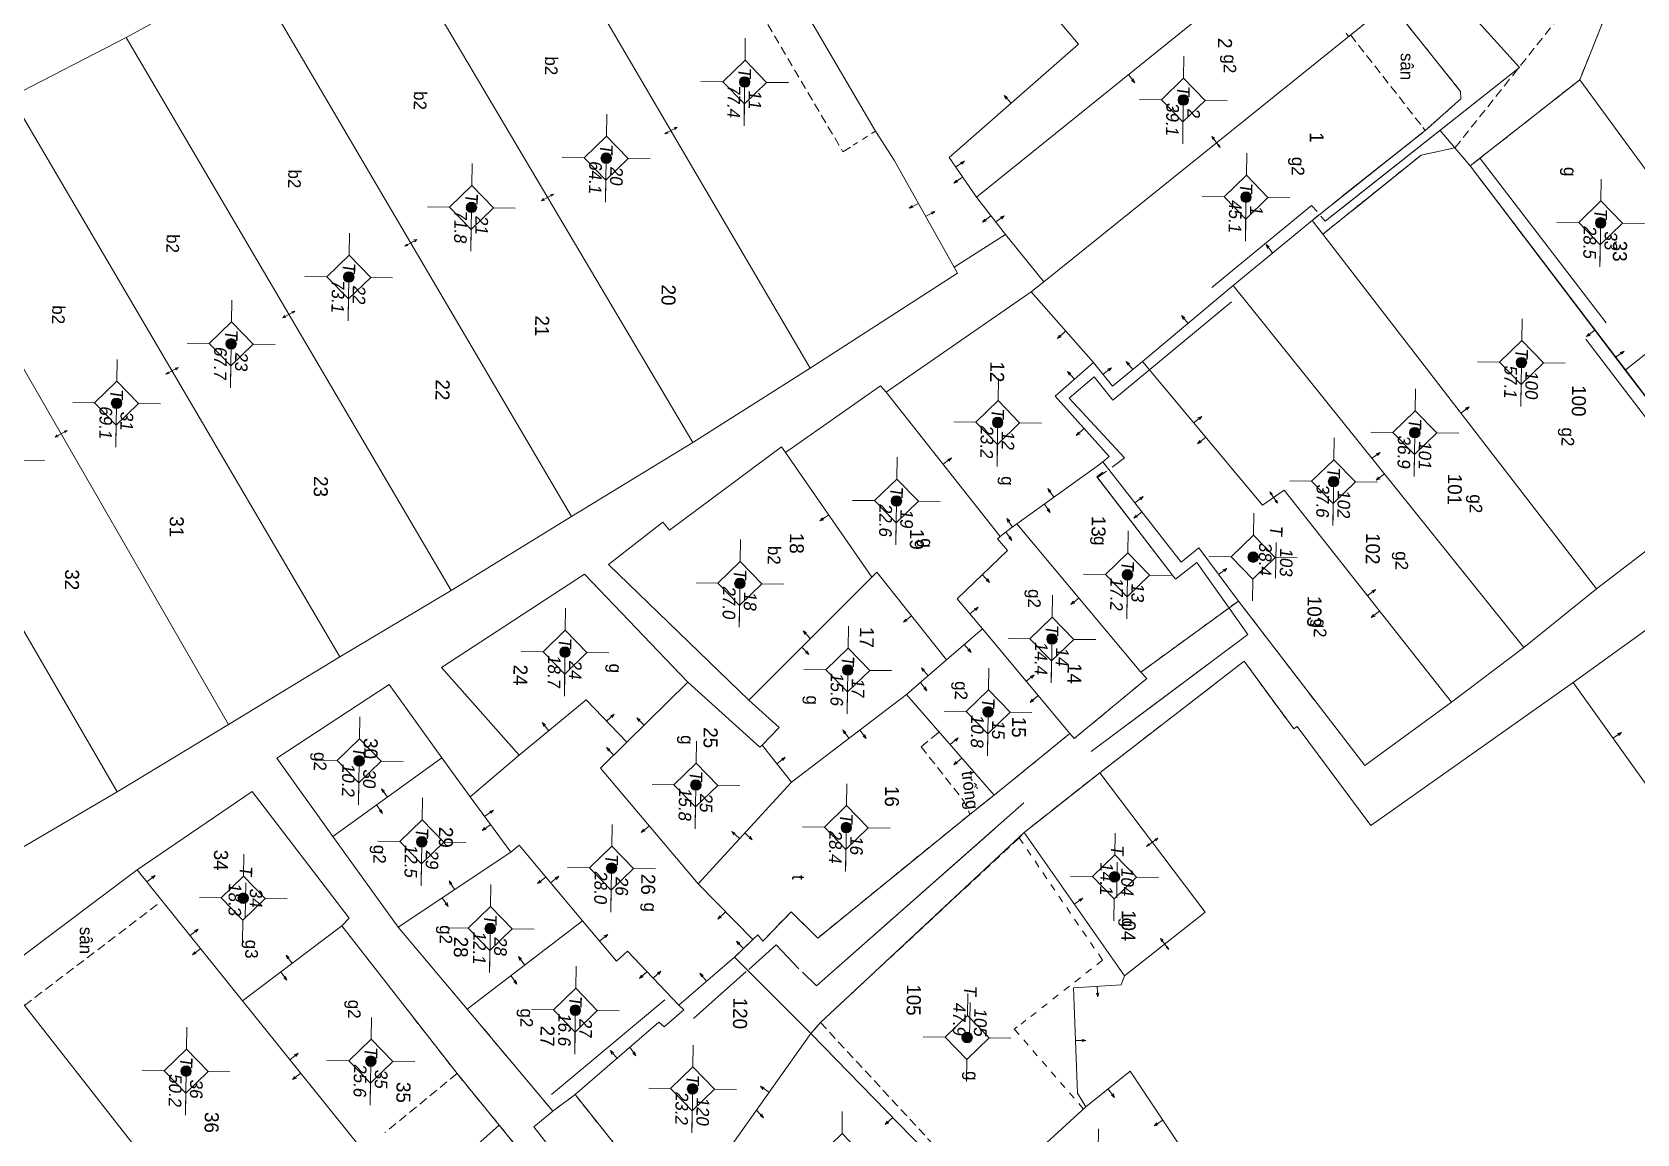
# Model space of a CAD drawing. Extents: x 601689 to 602595, y 1189742 to 1190763.
# Drawn here: x 602281.96 to 602327.67, y 1190223.55 to 1190254.92 of the extents above; entities that cross this region are included whole.
import ezdxf
from ezdxf.enums import TextEntityAlignment as Align

# ---------------------------------------------------------------- set-up
doc = ezdxf.new("R2010")
doc.units = 0
doc.header["$MEASUREMENT"] = 0
doc.linetypes.add('HIDDEN', pattern=[0.375, 0.25, -0.125])
for name, color, linetype in [('10', 250, 'Continuous'), ('11', 7, 'Continuous'), ('13', 7, 'Continuous'), ('14', 7, 'Continuous'), ('15', 7, 'Continuous'), ('16', 7, 'Continuous'), ('22', 7, 'Continuous'), ('25', 7, 'Continuous'), ('53', 7, 'Continuous'), ('57', 7, 'Continuous')]:
    doc.layers.add(name, color=color, linetype=linetype)
doc.styles.add('TXT', font='vnshx.shx')

# ---------------------------------------------------------------- blocks, each defined once
blk = doc.blocks.new('NH3R')
at = {"layer": '16', "color": 7, "linetype": 'Continuous', "lineweight": 0}
for p, q in [((0, 0), (0.297, -0.005)), ((0.297, -0.005), (0.186, 0.031)), ((0.297, -0.005), (0.189, -0.033))]:
    blk.add_line(p, q, dxfattribs=at)
blk = doc.blocks.new('*M263263263263')
at = {"layer": '13', "color": 3, "linetype": 'Continuous', "lineweight": 0}
blk.add_line((602587.913, 1189991.871), (602588.933, 1189991.871), dxfattribs=at)
at = {"layer": '13', "color": 3, "linetype": 'Continuous', "lineweight": 0, "style": 'TXT', "oblique": 7.6055}
for s, p in [('33', (602588.063, 1189992.171)), ('28.5', (602587.913, 1189991.571))]:
    blk.add_text(s, height=0.36, dxfattribs=at).set_placement(p, align=Align.MIDDLE_LEFT)
blk.add_text('T', height=0.36, dxfattribs=at).set_placement((602587.716, 1189991.871), align=Align.MIDDLE_RIGHT)
blk = doc.blocks.new('CENTRD')
at = {"layer": '11', "linetype": 'Continuous', "lineweight": 0}
h = blk.add_hatch(color=2, dxfattribs=at)
edge = h.paths.add_edge_path()
edge.add_arc((0, 0), 0.15, 0, 360)
at = {"layer": '11', "color": 2, "linetype": 'Continuous', "lineweight": 0}
for p, q in [((0, 1.25), (0, 0.625)), ((0, 0.625), (-0.625, 0)), ((0.625, 0), (0, 0.625)), ((-0.625, 0), (-1.25, 0)), ((-0.625, 0), (0, -0.625)), ((0, -0.625), (0.625, 0)), ((1.25, 0), (0.625, 0)), ((0, -0.625), (0, -1.25))]:
    blk.add_line(p, q, dxfattribs=at)
blk.add_circle((0, 0), 0.15, dxfattribs=at)
blk = doc.blocks.new('NH3')
at = {"layer": '16', "color": 7, "linetype": 'Continuous', "lineweight": 0}
for p, q in [((-0.199, -0.002), (-0.113, 0.021)), ((0.197, -0.012), (0.107, 0.015)), ((-0.199, -0.002), (0.197, -0.012)), ((-0.199, -0.002), (-0.116, -0.035)), ((0.197, -0.012), (0.104, -0.027))]:
    blk.add_line(p, q, dxfattribs=at)
blk = doc.blocks.new('*M342342342342')
at = {"layer": '13', "color": 3, "linetype": 'Continuous', "lineweight": 0}
blk.add_line((602587.326, 1189981.761), (602588.346, 1189981.761), dxfattribs=at)
at = {"layer": '13', "color": 3, "linetype": 'Continuous', "lineweight": 0, "style": 'TXT', "oblique": 7.6055}
blk.add_text('T', height=0.36, dxfattribs=at).set_placement((602587.129, 1189981.761), align=Align.MIDDLE_RIGHT)
for s, p in [('1', (602587.476, 1189982.061)), ('45.1', (602587.326, 1189981.461))]:
    blk.add_text(s, height=0.36, dxfattribs=at).set_placement(p, align=Align.MIDDLE_LEFT)
blk = doc.blocks.new('*M343343343343')
at = {"layer": '13', "color": 3, "linetype": 'Continuous', "lineweight": 0}
blk.add_line((602584.587, 1189979.934), (602585.607, 1189979.934), dxfattribs=at)
at = {"layer": '13', "color": 3, "linetype": 'Continuous', "lineweight": 0, "style": 'TXT', "oblique": 7.6055}
blk.add_text('T', height=0.36, dxfattribs=at).set_placement((602584.39, 1189979.934), align=Align.MIDDLE_RIGHT)
for s, p in [('2', (602584.737, 1189980.234)), ('39.1', (602584.587, 1189979.634))]:
    blk.add_text(s, height=0.36, dxfattribs=at).set_placement(p, align=Align.MIDDLE_LEFT)
blk = doc.blocks.new('*M344344344344')
at = {"layer": '13', "color": 3, "linetype": 'Continuous', "lineweight": 0}
blk.add_line((602598.129, 1189978.54), (602599.149, 1189978.54), dxfattribs=at)
at = {"layer": '13', "color": 3, "linetype": 'Continuous', "lineweight": 0, "style": 'TXT', "oblique": 7.6055}
blk.add_text('T', height=0.36, dxfattribs=at).set_placement((602597.932, 1189978.54), align=Align.MIDDLE_RIGHT)
for s, p in [('13', (602598.279, 1189978.84)), ('17.2', (602598.129, 1189978.24))]:
    blk.add_text(s, height=0.36, dxfattribs=at).set_placement(p, align=Align.MIDDLE_LEFT)
blk = doc.blocks.new('*M347347347347')
at = {"layer": '13', "color": 3, "linetype": 'Continuous', "lineweight": 0}
blk.add_line((602599.988, 1189976.416), (602601.008, 1189976.416), dxfattribs=at)
at = {"layer": '13', "color": 3, "linetype": 'Continuous', "lineweight": 0, "style": 'TXT', "oblique": 7.6055}
for s, p in [('14', (602600.138, 1189976.716)), ('14.4', (602599.988, 1189976.116))]:
    blk.add_text(s, height=0.36, dxfattribs=at).set_placement(p, align=Align.MIDDLE_LEFT)
blk.add_text('T', height=0.36, dxfattribs=at).set_placement((602599.791, 1189976.416), align=Align.MIDDLE_RIGHT)
blk = doc.blocks.new('*M348348348348')
at = {"layer": '13', "color": 3, "linetype": 'Continuous', "lineweight": 0}
blk.add_line((602593.846, 1189974.781), (602594.866, 1189974.781), dxfattribs=at)
at = {"layer": '13', "color": 3, "linetype": 'Continuous', "lineweight": 0, "style": 'TXT', "oblique": 7.6055}
blk.add_text('T', height=0.36, dxfattribs=at).set_placement((602593.649, 1189974.781), align=Align.MIDDLE_RIGHT)
for s, p in [('12', (602593.996, 1189975.081)), ('23.2', (602593.846, 1189974.481))]:
    blk.add_text(s, height=0.36, dxfattribs=at).set_placement(p, align=Align.MIDDLE_LEFT)
blk = doc.blocks.new('*M349349349349')
at = {"layer": '13', "color": 3, "linetype": 'Continuous', "lineweight": 0}
blk.add_line((602602.09, 1189974.628), (602603.11, 1189974.628), dxfattribs=at)
at = {"layer": '13', "color": 3, "linetype": 'Continuous', "lineweight": 0, "style": 'TXT', "oblique": 7.6055}
for s, p in [('15', (602602.24, 1189974.928)), ('10.8', (602602.09, 1189974.328))]:
    blk.add_text(s, height=0.36, dxfattribs=at).set_placement(p, align=Align.MIDDLE_LEFT)
blk.add_text('T', height=0.36, dxfattribs=at).set_placement((602601.893, 1189974.628), align=Align.MIDDLE_RIGHT)
blk = doc.blocks.new('*M351351351351')
at = {"layer": '13', "color": 3, "linetype": 'Continuous', "lineweight": 0}
blk.add_line((602596.121, 1189971.929), (602597.141, 1189971.929), dxfattribs=at)
at = {"layer": '13', "color": 3, "linetype": 'Continuous', "lineweight": 0, "style": 'TXT', "oblique": 7.6055}
for s, p in [('19', (602596.271, 1189972.229)), ('22.6', (602596.121, 1189971.629))]:
    blk.add_text(s, height=0.36, dxfattribs=at).set_placement(p, align=Align.MIDDLE_LEFT)
blk.add_text('T', height=0.36, dxfattribs=at).set_placement((602595.924, 1189971.929), align=Align.MIDDLE_RIGHT)
blk = doc.blocks.new('*M352352352352')
at = {"layer": '13', "color": 3, "linetype": 'Continuous', "lineweight": 0}
blk.add_line((602605.442, 1189970.636), (602606.462, 1189970.636), dxfattribs=at)
at = {"layer": '13', "color": 3, "linetype": 'Continuous', "lineweight": 0, "style": 'TXT', "oblique": 7.6055}
for s, p in [('16', (602605.592, 1189970.936)), ('28.4', (602605.442, 1189970.336))]:
    blk.add_text(s, height=0.36, dxfattribs=at).set_placement(p, align=Align.MIDDLE_LEFT)
blk.add_text('T', height=0.36, dxfattribs=at).set_placement((602605.245, 1189970.636), align=Align.MIDDLE_RIGHT)
blk = doc.blocks.new('*M353353353353')
at = {"layer": '13', "color": 3, "linetype": 'Continuous', "lineweight": 0}
blk.add_line((602600.955, 1189970.613), (602601.975, 1189970.613), dxfattribs=at)
at = {"layer": '13', "color": 3, "linetype": 'Continuous', "lineweight": 0, "style": 'TXT', "oblique": 7.6055}
for s, p in [('17', (602601.105, 1189970.913)), ('15.6', (602600.955, 1189970.313))]:
    blk.add_text(s, height=0.36, dxfattribs=at).set_placement(p, align=Align.MIDDLE_LEFT)
blk.add_text('T', height=0.36, dxfattribs=at).set_placement((602600.758, 1189970.613), align=Align.MIDDLE_RIGHT)
blk = doc.blocks.new('*M356356356356')
at = {"layer": '13', "color": 3, "linetype": 'Continuous', "lineweight": 0}
blk.add_line((602598.533, 1189967.506), (602599.553, 1189967.506), dxfattribs=at)
at = {"layer": '13', "color": 3, "linetype": 'Continuous', "lineweight": 0, "style": 'TXT', "oblique": 7.6055}
blk.add_text('T', height=0.36, dxfattribs=at).set_placement((602598.336, 1189967.506), align=Align.MIDDLE_RIGHT)
for s, p in [('18', (602598.683, 1189967.806)), ('27.0', (602598.533, 1189967.206))]:
    blk.add_text(s, height=0.36, dxfattribs=at).set_placement(p, align=Align.MIDDLE_LEFT)
blk = doc.blocks.new('*M357357357357')
at = {"layer": '13', "color": 3, "linetype": 'Continuous', "lineweight": 0}
blk.add_line((602584.255, 1189967.434), (602585.275, 1189967.434), dxfattribs=at)
at = {"layer": '13', "color": 3, "linetype": 'Continuous', "lineweight": 0, "style": 'TXT', "oblique": 7.6055}
for s, p in [('11', (602584.405, 1189967.734)), ('77.4', (602584.255, 1189967.134))]:
    blk.add_text(s, height=0.36, dxfattribs=at).set_placement(p, align=Align.MIDDLE_LEFT)
blk.add_text('T', height=0.36, dxfattribs=at).set_placement((602584.058, 1189967.434), align=Align.MIDDLE_RIGHT)
blk = doc.blocks.new('*M359359359359')
at = {"layer": '13', "color": 3, "linetype": 'Continuous', "lineweight": 0}
blk.add_line((602604.292, 1189966.335), (602605.312, 1189966.335), dxfattribs=at)
at = {"layer": '13', "color": 3, "linetype": 'Continuous', "lineweight": 0, "style": 'TXT', "oblique": 7.6055}
for s, p in [('25', (602604.442, 1189966.635)), ('15.8', (602604.292, 1189966.035))]:
    blk.add_text(s, height=0.36, dxfattribs=at).set_placement(p, align=Align.MIDDLE_LEFT)
blk.add_text('T', height=0.36, dxfattribs=at).set_placement((602604.095, 1189966.335), align=Align.MIDDLE_RIGHT)
blk = doc.blocks.new('*M360360360360')
at = {"layer": '13', "color": 3, "linetype": 'Continuous', "lineweight": 0}
blk.add_line((602606.697, 1189963.967), (602607.717, 1189963.967), dxfattribs=at)
at = {"layer": '13', "color": 3, "linetype": 'Continuous', "lineweight": 0, "style": 'TXT', "oblique": 7.6055}
for s, p in [('26', (602606.847, 1189964.267)), ('28.0', (602606.697, 1189963.667))]:
    blk.add_text(s, height=0.36, dxfattribs=at).set_placement(p, align=Align.MIDDLE_LEFT)
blk.add_text('T', height=0.36, dxfattribs=at).set_placement((602606.5, 1189963.967), align=Align.MIDDLE_RIGHT)
blk = doc.blocks.new('*M361361361361')
at = {"layer": '13', "color": 3, "linetype": 'Continuous', "lineweight": 0}
blk.add_line((602586.48, 1189963.521), (602587.5, 1189963.521), dxfattribs=at)
at = {"layer": '13', "color": 3, "linetype": 'Continuous', "lineweight": 0, "style": 'TXT', "oblique": 7.6055}
for s, p in [('20', (602586.63, 1189963.821)), ('64.1', (602586.48, 1189963.221))]:
    blk.add_text(s, height=0.36, dxfattribs=at).set_placement(p, align=Align.MIDDLE_LEFT)
blk.add_text('T', height=0.36, dxfattribs=at).set_placement((602586.283, 1189963.521), align=Align.MIDDLE_RIGHT)
blk = doc.blocks.new('*M363363363363')
at = {"layer": '13', "color": 3, "linetype": 'Continuous', "lineweight": 0}
blk.add_line((602610.754, 1189962.996), (602611.774, 1189962.996), dxfattribs=at)
at = {"layer": '13', "color": 3, "linetype": 'Continuous', "lineweight": 0, "style": 'TXT', "oblique": 7.6055}
blk.add_text('T', height=0.36, dxfattribs=at).set_placement((602610.557, 1189962.996), align=Align.MIDDLE_RIGHT)
for s, p in [('27', (602610.904, 1189963.296)), ('16.6', (602610.754, 1189962.696))]:
    blk.add_text(s, height=0.36, dxfattribs=at).set_placement(p, align=Align.MIDDLE_LEFT)
blk = doc.blocks.new('*M364364364364')
at = {"layer": '13', "color": 3, "linetype": 'Continuous', "lineweight": 0}
blk.add_line((602600.562, 1189962.553), (602601.582, 1189962.553), dxfattribs=at)
at = {"layer": '13', "color": 3, "linetype": 'Continuous', "lineweight": 0, "style": 'TXT', "oblique": 7.6055}
blk.add_text('T', height=0.36, dxfattribs=at).set_placement((602600.365, 1189962.553), align=Align.MIDDLE_RIGHT)
for s, p in [('24', (602600.712, 1189962.853)), ('18.7', (602600.562, 1189962.253))]:
    blk.add_text(s, height=0.36, dxfattribs=at).set_placement(p, align=Align.MIDDLE_LEFT)
blk = doc.blocks.new('*M369369369369')
at = {"layer": '13', "color": 3, "linetype": 'Continuous', "lineweight": 0}
blk.add_line((602608.463, 1189960.538), (602609.483, 1189960.538), dxfattribs=at)
at = {"layer": '13', "color": 3, "linetype": 'Continuous', "lineweight": 0, "style": 'TXT', "oblique": 7.6055}
for s, p in [('28', (602608.613, 1189960.838)), ('12.1', (602608.463, 1189960.238))]:
    blk.add_text(s, height=0.36, dxfattribs=at).set_placement(p, align=Align.MIDDLE_LEFT)
blk.add_text('T', height=0.36, dxfattribs=at).set_placement((602608.266, 1189960.538), align=Align.MIDDLE_RIGHT)
blk = doc.blocks.new('*M371371371371')
at = {"layer": '13', "color": 3, "linetype": 'Continuous', "lineweight": 0}
blk.add_line((602587.938, 1189959.703), (602588.958, 1189959.703), dxfattribs=at)
at = {"layer": '13', "color": 3, "linetype": 'Continuous', "lineweight": 0, "style": 'TXT', "oblique": 7.6055}
blk.add_text('T', height=0.36, dxfattribs=at).set_placement((602587.741, 1189959.703), align=Align.MIDDLE_RIGHT)
for s, p in [('21', (602588.088, 1189960.003)), ('71.8', (602587.938, 1189959.403))]:
    blk.add_text(s, height=0.36, dxfattribs=at).set_placement(p, align=Align.MIDDLE_LEFT)
blk = doc.blocks.new('*M372372372372')
at = {"layer": '13', "color": 3, "linetype": 'Continuous', "lineweight": 0}
blk.add_line((602606.023, 1189958.552), (602607.043, 1189958.552), dxfattribs=at)
at = {"layer": '13', "color": 3, "linetype": 'Continuous', "lineweight": 0, "style": 'TXT', "oblique": 7.6055}
for s, p in [('29', (602606.173, 1189958.852)), ('12.5', (602606.023, 1189958.252))]:
    blk.add_text(s, height=0.36, dxfattribs=at).set_placement(p, align=Align.MIDDLE_LEFT)
blk.add_text('T', height=0.36, dxfattribs=at).set_placement((602605.826, 1189958.552), align=Align.MIDDLE_RIGHT)
blk = doc.blocks.new('*M374374374374')
at = {"layer": '13', "color": 3, "linetype": 'Continuous', "lineweight": 0}
blk.add_line((602612.292, 1189957.192), (602613.312, 1189957.192), dxfattribs=at)
at = {"layer": '13', "color": 3, "linetype": 'Continuous', "lineweight": 0, "style": 'TXT', "oblique": 7.6055}
for s, p in [('35', (602612.442, 1189957.492)), ('25.6', (602612.292, 1189956.892))]:
    blk.add_text(s, height=0.36, dxfattribs=at).set_placement(p, align=Align.MIDDLE_LEFT)
blk.add_text('T', height=0.36, dxfattribs=at).set_placement((602612.095, 1189957.192), align=Align.MIDDLE_RIGHT)
blk = doc.blocks.new('*M375375375375')
at = {"layer": '13', "color": 3, "linetype": 'Continuous', "lineweight": 0}
blk.add_line((602603.744, 1189956.735), (602604.764, 1189956.735), dxfattribs=at)
at = {"layer": '13', "color": 3, "linetype": 'Continuous', "lineweight": 0, "style": 'TXT', "oblique": 7.6055}
for s, p in [('30', (602603.894, 1189957.035)), ('10.2', (602603.744, 1189956.435))]:
    blk.add_text(s, height=0.36, dxfattribs=at).set_placement(p, align=Align.MIDDLE_LEFT)
blk.add_text('T', height=0.36, dxfattribs=at).set_placement((602603.547, 1189956.735), align=Align.MIDDLE_RIGHT)
blk = doc.blocks.new('*M378378378378')
at = {"layer": '13', "color": 3, "linetype": 'Continuous', "lineweight": 0}
blk.add_line((602589.972, 1189956.239), (602590.992, 1189956.239), dxfattribs=at)
at = {"layer": '13', "color": 3, "linetype": 'Continuous', "lineweight": 0, "style": 'TXT', "oblique": 7.6055}
for s, p in [('22', (602590.122, 1189956.539)), ('73.1', (602589.972, 1189955.939))]:
    blk.add_text(s, height=0.36, dxfattribs=at).set_placement(p, align=Align.MIDDLE_LEFT)
blk.add_text('T', height=0.36, dxfattribs=at).set_placement((602589.775, 1189956.239), align=Align.MIDDLE_RIGHT)
blk = doc.blocks.new('*M382382382382')
at = {"layer": '13', "color": 3, "linetype": 'Continuous', "lineweight": 0}
blk.add_line((602607.702, 1189953.489), (602608.722, 1189953.489), dxfattribs=at)
at = {"layer": '13', "color": 3, "linetype": 'Continuous', "lineweight": 0, "style": 'TXT', "oblique": 7.6055}
for s, p in [('34', (602607.852, 1189953.789)), ('18.3', (602607.702, 1189953.189))]:
    blk.add_text(s, height=0.36, dxfattribs=at).set_placement(p, align=Align.MIDDLE_LEFT)
blk.add_text('T', height=0.36, dxfattribs=at).set_placement((602607.505, 1189953.489), align=Align.MIDDLE_RIGHT)
blk = doc.blocks.new('*M384384384384')
at = {"layer": '13', "color": 3, "linetype": 'Continuous', "lineweight": 0}
blk.add_line((602591.925, 1189952.916), (602592.945, 1189952.916), dxfattribs=at)
at = {"layer": '13', "color": 3, "linetype": 'Continuous', "lineweight": 0, "style": 'TXT', "oblique": 7.6055}
blk.add_text('T', height=0.36, dxfattribs=at).set_placement((602591.728, 1189952.916), align=Align.MIDDLE_RIGHT)
for s, p in [('23', (602592.075, 1189953.216)), ('67.7', (602591.925, 1189952.616))]:
    blk.add_text(s, height=0.36, dxfattribs=at).set_placement(p, align=Align.MIDDLE_LEFT)
blk = doc.blocks.new('*M385385385385')
at = {"layer": '13', "color": 3, "linetype": 'Continuous', "lineweight": 0}
blk.add_line((602612.649, 1189951.933), (602613.669, 1189951.933), dxfattribs=at)
at = {"layer": '13', "color": 3, "linetype": 'Continuous', "lineweight": 0, "style": 'TXT', "oblique": 7.6055}
blk.add_text('T', height=0.36, dxfattribs=at).set_placement((602612.452, 1189951.933), align=Align.MIDDLE_RIGHT)
for s, p in [('36', (602612.799, 1189952.233)), ('50.2', (602612.649, 1189951.633))]:
    blk.add_text(s, height=0.36, dxfattribs=at).set_placement(p, align=Align.MIDDLE_LEFT)
blk = doc.blocks.new('*M388388388388')
at = {"layer": '13', "color": 3, "linetype": 'Continuous', "lineweight": 0}
blk.add_line((602593.662, 1189949.677), (602594.682, 1189949.677), dxfattribs=at)
at = {"layer": '13', "color": 3, "linetype": 'Continuous', "lineweight": 0, "style": 'TXT', "oblique": 7.6055}
blk.add_text('T', height=0.36, dxfattribs=at).set_placement((602593.465, 1189949.677), align=Align.MIDDLE_RIGHT)
for s, p in [('31', (602593.812, 1189949.977)), ('69.1', (602593.662, 1189949.377))]:
    blk.add_text(s, height=0.36, dxfattribs=at).set_placement(p, align=Align.MIDDLE_LEFT)
blk = doc.blocks.new('*M3246324632463246')
at = {"layer": '13', "color": 3, "linetype": 'Continuous', "lineweight": 0}
blk.add_line((602591.923, 1189989.674), (602592.943, 1189989.674), dxfattribs=at)
at = {"layer": '13', "color": 3, "linetype": 'Continuous', "lineweight": 0, "style": 'TXT', "oblique": 7.6055}
for s, p in [('100', (602592.073, 1189989.974)), ('57.1', (602591.923, 1189989.374))]:
    blk.add_text(s, height=0.36, dxfattribs=at).set_placement(p, align=Align.MIDDLE_LEFT)
blk.add_text('T', height=0.36, dxfattribs=at).set_placement((602591.726, 1189989.674), align=Align.MIDDLE_RIGHT)
blk = doc.blocks.new('*M3250325032503250')
at = {"layer": '13', "color": 3, "linetype": 'Continuous', "lineweight": 0}
blk.add_line((602593.962, 1189986.666), (602594.982, 1189986.666), dxfattribs=at)
at = {"layer": '13', "color": 3, "linetype": 'Continuous', "lineweight": 0, "style": 'TXT', "oblique": 7.6055}
blk.add_text('T', height=0.36, dxfattribs=at).set_placement((602593.765, 1189986.666), align=Align.MIDDLE_RIGHT)
for s, p in [('101', (602594.112, 1189986.966)), ('36.9', (602593.962, 1189986.366))]:
    blk.add_text(s, height=0.36, dxfattribs=at).set_placement(p, align=Align.MIDDLE_LEFT)
blk = doc.blocks.new('*M3254325432543254')
at = {"layer": '13', "color": 3, "linetype": 'Continuous', "lineweight": 0}
blk.add_line((602595.39, 1189984.373), (602596.41, 1189984.373), dxfattribs=at)
at = {"layer": '13', "color": 3, "linetype": 'Continuous', "lineweight": 0, "style": 'TXT', "oblique": 7.6055}
for s, p in [('102', (602595.54, 1189984.673)), ('37.6', (602595.39, 1189984.073))]:
    blk.add_text(s, height=0.36, dxfattribs=at).set_placement(p, align=Align.MIDDLE_LEFT)
blk.add_text('T', height=0.36, dxfattribs=at).set_placement((602595.193, 1189984.373), align=Align.MIDDLE_RIGHT)
blk = doc.blocks.new('*M3260326032603260')
at = {"layer": '13', "color": 3, "linetype": 'Continuous', "lineweight": 0}
blk.add_line((602597.572, 1189982.114), (602598.592, 1189982.114), dxfattribs=at)
at = {"layer": '13', "color": 3, "linetype": 'Continuous', "lineweight": 0, "style": 'TXT', "oblique": 7.6055}
blk.add_text('T', height=0.36, dxfattribs=at).set_placement((602597.375, 1189982.114), align=Align.MIDDLE_RIGHT)
for s, p in [('103', (602597.722, 1189982.414)), ('38.4', (602597.572, 1189981.814))]:
    blk.add_text(s, height=0.36, dxfattribs=at).set_placement(p, align=Align.MIDDLE_LEFT)
blk = doc.blocks.new('*M3266326632663266')
at = {"layer": '13', "color": 3, "linetype": 'Continuous', "lineweight": 0}
blk.add_line((602606.736, 1189978.297), (602607.756, 1189978.297), dxfattribs=at)
at = {"layer": '13', "color": 3, "linetype": 'Continuous', "lineweight": 0, "style": 'TXT', "oblique": 7.6055}
for s, p in [('104', (602606.886, 1189978.597)), ('14.1', (602606.736, 1189977.997))]:
    blk.add_text(s, height=0.36, dxfattribs=at).set_placement(p, align=Align.MIDDLE_LEFT)
blk.add_text('T', height=0.36, dxfattribs=at).set_placement((602606.539, 1189978.297), align=Align.MIDDLE_RIGHT)
blk = doc.blocks.new('*M3270327032703270')
at = {"layer": '13', "color": 3, "linetype": 'Continuous', "lineweight": 0}
blk.add_line((602611.369, 1189974.165), (602612.389, 1189974.165), dxfattribs=at)
at = {"layer": '13', "color": 3, "linetype": 'Continuous', "lineweight": 0, "style": 'TXT', "oblique": 7.6055}
for s, p in [('105', (602611.519, 1189974.465)), ('47.9', (602611.369, 1189973.865))]:
    blk.add_text(s, height=0.36, dxfattribs=at).set_placement(p, align=Align.MIDDLE_LEFT)
blk.add_text('T', height=0.36, dxfattribs=at).set_placement((602611.172, 1189974.165), align=Align.MIDDLE_RIGHT)
blk = doc.blocks.new('*M3277327732773277')
at = {"layer": '13', "color": 3, "linetype": 'Continuous', "lineweight": 0}
blk.add_line((602612.947, 1189966.367), (602613.967, 1189966.367), dxfattribs=at)
at = {"layer": '13', "color": 3, "linetype": 'Continuous', "lineweight": 0, "style": 'TXT', "oblique": 7.6055}
for s, p in [('120', (602613.097, 1189966.667)), ('23.2', (602612.947, 1189966.067))]:
    blk.add_text(s, height=0.36, dxfattribs=at).set_placement(p, align=Align.MIDDLE_LEFT)
blk.add_text('T', height=0.36, dxfattribs=at).set_placement((602612.75, 1189966.367), align=Align.MIDDLE_RIGHT)

msp = doc.modelspace()

# ---------------------------------------------------------------- linework, layer by layer
at = {"layer": '10', "color": 7, "linetype": 'Continuous', "lineweight": 0}
for p, q in [((602304.124, 1190245.356), (602296.198, 1190258.876)), ((602300.784, 1190243.233), (602292.506, 1190257.207)), ((602284.641, 1190254.764), (602288.169, 1190256.706)), ((602288.169, 1190256.706), (602297.326, 1190241.13)), ((602311.77, 1190254.582), (602310.196, 1190256.444)), ((602310.778, 1190247.806), (602320.647, 1190255.741)), ((602281.368, 1190253.08), (602284.641, 1190254.764)), ((602293.897, 1190239.017), (602284.641, 1190254.764)), ((602308.086, 1190251.353), (602311.77, 1190254.582)), ((602326.047, 1190253.567), (602330.357, 1190247.677)), ((602290.73, 1190237.13), (602281.368, 1190253.08)), ((602287.554, 1190235.204), (602278.01, 1190251.775)), ((602308.861, 1190250.222), (602308.086, 1190251.353)), ((602284.387, 1190233.287), (602274.568, 1190250.162)), ((602309.687, 1190249.161), (602308.861, 1190250.222)), ((602309.687, 1190249.161), (602308.223, 1190248.231)), ((602310.778, 1190247.806), (602309.687, 1190249.161)), ((602326.519, 1190239.07), (602318.727, 1190249.167)), ((602304.124, 1190245.356), (602308.32, 1190248.06)), ((602308.223, 1190248.231), (602308.32, 1190248.06)), ((602306.294, 1190244.667), (602310.424, 1190247.53)), ((602310.778, 1190247.806), (602310.424, 1190247.53)), ((602310.424, 1190247.53), (602312.196, 1190245.516)), ((602316.176, 1190247.702), (602313.596, 1190245.537)), ((602316.176, 1190247.702), (602324.455, 1190237.397)), ((602330.357, 1190247.677), (602327.344, 1190245.298)), ((602300.784, 1190243.233), (602304.124, 1190245.356)), ((602306.127, 1190244.849), (602303.421, 1190242.946)), ((602306.294, 1190244.667), (602306.127, 1190244.849)), ((602306.294, 1190244.667), (602309.538, 1190240.562)), ((602297.326, 1190241.13), (602300.784, 1190243.233)), ((602303.313, 1190243.108), (602300.12, 1190240.742)), ((602303.313, 1190243.108), (602303.421, 1190242.946)), ((602303.421, 1190242.946), (602305.882, 1190239.402)), ((602312.458, 1190242.682), (602312.639, 1190242.84)), ((602293.897, 1190239.017), (602297.326, 1190241.13)), ((602299.933, 1190240.964), (602298.377, 1190239.765)), ((602300.12, 1190240.742), (602299.933, 1190240.964)), ((602310.013, 1190240.916), (602313.545, 1190236.698)), ((602298.377, 1190239.765), (602302.374, 1190235.901)), ((602302.374, 1190235.901), (602305.882, 1190239.402)), ((602290.73, 1190237.13), (602293.897, 1190239.017)), ((602326.519, 1190239.07), (602324.455, 1190237.397)), ((602309.032, 1190237.929), (602308.009, 1190237.043)), ((602311.521, 1190234.945), (602309.032, 1190237.929)), ((602324.455, 1190237.397), (602322.394, 1190235.836)), ((602287.554, 1190235.204), (602290.73, 1190237.13)), ((602308.009, 1190237.043), (602306.866, 1190236.059)), ((602300.64, 1190236.414), (602298.907, 1190234.698)), ((602306.866, 1190236.059), (602303.591, 1190233.564)), ((602309.367, 1190233.194), (602306.866, 1190236.059)), ((602328.128, 1190233.227), (602325.862, 1190236.398)), ((602284.387, 1190233.287), (602287.554, 1190235.204)), ((602303.591, 1190233.564), (602302.757, 1190234.615)), ((602311.521, 1190234.945), (602309.367, 1190233.194)), ((602293.63, 1190234.251), (602290.53, 1190232.012)), ((602293.63, 1190234.251), (602294.445, 1190233.149)), ((602295.832, 1190234.33), (602294.445, 1190233.149)), ((602312.376, 1190233.833), (602310.222, 1190232.133)), ((602303.591, 1190233.564), (602300.932, 1190230.67)), ((602294.445, 1190233.149), (602295.595, 1190231.573)), ((602290.53, 1190232.012), (602292.394, 1190229.437)), ((602313.076, 1190228.044), (602310.222, 1190232.133)), ((602295.595, 1190231.573), (602292.394, 1190229.437)), ((602287.955, 1190227.337), (602284.957, 1190231.069)), ((602302.49, 1190229.078), (602300.932, 1190230.67)), ((602297.637, 1190229.615), (602294.353, 1190227.1)), ((602290.785, 1190229.469), (602287.955, 1190227.337)), ((602292.394, 1190229.437), (602294.353, 1190227.1)), ((602291.28, 1190223.202), (602287.955, 1190227.337)), ((602309.534, 1190222.081), (602311.975, 1190224.318)), ((602295.268, 1190223.797), (602292.767, 1190221.582)), ((602295.268, 1190223.797), (602297.156, 1190221.461))]:
    msp.add_line(p, q, dxfattribs=at)
for points in [[(602300.69, 1190261.145), (602305.986, 1190252.102), (602306.515, 1190251.274), (602308.223, 1190248.231)], [(602318.62, 1190258.148), (602317.527, 1190257.204), (602308.861, 1190250.222)], [(602312.196, 1190245.516), (602312.737, 1190244.838), (602313.596, 1190245.537), (602316.176, 1190247.702), (602318.422, 1190249.561), (602321.647, 1190252.117), (602322.66, 1190253.023), (602322.652, 1190253.233), (602320.647, 1190255.741)], [(602326.615, 1190255.589), (602326.692, 1190255.428), (602326.762, 1190255.347), (602326.047, 1190253.567)], [(602326.047, 1190253.567), (602322.923, 1190251.109), (602327.344, 1190245.298)], [(602318.727, 1190249.167), (602321.528, 1190251.418), (602322.491, 1190251.625), (602322.923, 1190251.109), (602330.045, 1190241.762), (602326.519, 1190239.07)], [(602274.568, 1190250.162), (602271.153, 1190248.4), (602272.17, 1190246.656), (602281.1, 1190231.362), (602284.387, 1190233.287)], [(602318.727, 1190249.167), (602318.422, 1190249.561), (602316.176, 1190247.702)], [(602313.596, 1190245.537), (602312.737, 1190244.838), (602312.196, 1190245.516), (602311.103, 1190244.551), (602312.639, 1190242.84), (602312.458, 1190242.682), (602314.689, 1190239.832), (602315.193, 1190240.235), (602316.324, 1190238.72), (602319.929, 1190234.04), (602322.394, 1190235.836)], [(602312.196, 1190245.516), (602311.103, 1190244.551), (602312.639, 1190242.84)], [(602313.596, 1190245.537), (602317.01, 1190241.45), (602317.627, 1190241.882), (602322.394, 1190235.836)], [(602327.344, 1190245.298), (602330.045, 1190241.762), (602333.105, 1190243.93)], [(602325.862, 1190236.398), (602337.185, 1190244.563), (602337.938, 1190244.863), (602338.458, 1190244.886), (602340.53, 1190242.028)], [(602310.013, 1190240.916), (602312.296, 1190242.565), (602312.458, 1190242.682)], [(602312.458, 1190242.682), (602314.689, 1190239.832), (602315.193, 1190240.235), (602316.324, 1190238.72), (602313.545, 1190236.698)], [(602309.538, 1190240.562), (602309.458, 1190240.494), (602309.743, 1190240.159), (602308.314, 1190238.779), (602309.032, 1190237.929)], [(602309.538, 1190240.562), (602309.841, 1190240.798), (602310.013, 1190240.916)], [(602295.832, 1190234.33), (602293.626, 1190236.83), (602297.693, 1190239.485), (602300.64, 1190236.414)], [(602305.882, 1190239.402), (602306.023, 1190239.54), (602308.009, 1190237.043)], [(602325.862, 1190236.398), (602320.096, 1190232.327), (602317.994, 1190235.146), (602317.903, 1190235.077), (602316.49, 1190237.007), (602312.376, 1190233.833)], [(602313.545, 1190236.698), (602313.712, 1190236.515), (602311.649, 1190234.803), (602311.521, 1190234.945)], [(602290.53, 1190232.012), (602288.931, 1190234.245), (602292.13, 1190236.341), (602293.63, 1190234.251)], [(602302.757, 1190234.615), (602302.696, 1190234.556), (602300.64, 1190236.414)], [(602298.907, 1190234.698), (602297.744, 1190235.904), (602295.832, 1190234.33)], [(602302.374, 1190235.901), (602303.243, 1190235.118), (602302.757, 1190234.615)], [(602298.907, 1190234.698), (602298.157, 1190233.958), (602300.932, 1190230.67)], [(602312.376, 1190233.833), (602315.372, 1190229.862), (602313.076, 1190228.044)], [(602284.957, 1190231.069), (602288.228, 1190233.294), (602290.998, 1190229.686), (602290.785, 1190229.469)], [(602309.367, 1190233.194), (602308.67, 1190232.644), (602304.341, 1190229.124), (602303.581, 1190229.874), (602302.78, 1190229.034), (602302.632, 1190229.216), (602302.49, 1190229.078)], [(602310.222, 1190232.133), (602304.418, 1190226.722), (602304.144, 1190226.406)], [(602295.595, 1190231.573), (602295.837, 1190231.77), (602297.637, 1190229.615)], [(602287.306, 1190220.106), (602281.744, 1190227.203), (602281.538, 1190227.496), (602281.425, 1190228.047), (602281.663, 1190228.584), (602284.957, 1190231.069)], [(602297.637, 1190229.615), (602298.612, 1190228.462), (602298.926, 1190228.747), (602300.385, 1190227.217)], [(602290.785, 1190229.469), (602294.068, 1190225.263), (602295.268, 1190223.797)], [(602302.49, 1190229.078), (602301.974, 1190228.576), (602300.385, 1190227.217)], [(602300.034, 1190221.391), (602297.43, 1190224.668), (602299.818, 1190226.725), (602299.966, 1190226.593), (602300.523, 1190227.076), (602300.385, 1190227.217), (602301.974, 1190228.576), (602304.144, 1190226.406)], [(602311.975, 1190224.318), (602311.741, 1190224.702), (602311.622, 1190227.703), (602312.984, 1190227.795), (602313.076, 1190228.044)], [(602294.353, 1190227.1), (602296.793, 1190224.197), (602297.43, 1190224.668), (602299.818, 1190226.725), (602299.966, 1190226.593), (602300.523, 1190227.076), (602300.385, 1190227.217)], [(602304.144, 1190226.406), (602301.758, 1190223.048), (602300.034, 1190221.391)], [(602304.144, 1190226.406), (602308.809, 1190221.622), (602308.988, 1190221.569)], [(602311.975, 1190224.318), (602313.24, 1190225.331), (602315.102, 1190222.546)]]:
    msp.add_lwpolyline(points, dxfattribs=at)
at = {"layer": '14', "color": 6, "linetype": 'HIDDEN', "lineweight": 0}
for p, q in [((602299.673, 1190260.629), (602305.058, 1190251.515)), ((602319.395, 1190254.888), (602319.463, 1190254.797)), ((602319.514, 1190254.846), (602321.578, 1190252.208)), ((602305.875, 1190252.034), (602305.986, 1190252.102)), ((602321.578, 1190252.208), (602321.647, 1190252.117)), ((602305.058, 1190251.515), (602305.341, 1190251.69)), ((602305.351, 1190251.7), (602305.472, 1190251.779)), ((602305.613, 1190251.867), (602305.754, 1190251.955)), ((602307.285, 1190234.573), (602307.71, 1190234.917)), ((602307.71, 1190234.917), (602307.791, 1190234.986)), ((602307.285, 1190234.573), (602308.505, 1190233.027)), ((602308.505, 1190233.027), (602308.573, 1190232.866)), ((602308.631, 1190232.745), (602308.67, 1190232.644)), ((602310.08, 1190231.975), (602310.188, 1190231.813)), ((602310.306, 1190231.641), (602310.414, 1190231.48)), ((602310.532, 1190231.318), (602310.639, 1190231.146)), ((602310.757, 1190230.986), (602310.864, 1190230.814)), ((602310.982, 1190230.652), (602311.091, 1190230.491)), ((602281.744, 1190227.203), (602285.634, 1190230.159)), ((602311.208, 1190230.319), (602311.316, 1190230.157)), ((602311.433, 1190229.996), (602311.541, 1190229.824)), ((602311.659, 1190229.662), (602311.766, 1190229.491)), ((602311.884, 1190229.33), (602311.992, 1190229.169)), ((602312.11, 1190228.997), (602312.218, 1190228.835)), ((602312.335, 1190228.673), (602312.453, 1190228.492)), ((602312.139, 1190228.246), (602311.977, 1190228.119)), ((602312.453, 1190228.492), (602312.291, 1190228.364)), ((602311.513, 1190227.754), (602311.351, 1190227.627)), ((602311.825, 1190228.001), (602311.665, 1190227.872)), ((602311.189, 1190227.509), (602311.037, 1190227.381)), ((602310.562, 1190227.008), (602310.41, 1190226.89)), ((602310.876, 1190227.254), (602310.724, 1190227.136)), ((602304.418, 1190226.722), (602308.863, 1190221.911)), ((602310.017, 1190226.595), (602309.936, 1190226.526)), ((602309.936, 1190226.526), (602310.074, 1190226.374)), ((602310.27, 1190226.781), (602310.138, 1190226.673)), ((602310.212, 1190226.222), (602310.339, 1190226.071)), ((602310.467, 1190225.919), (602310.595, 1190225.767)), ((602310.733, 1190225.615), (602310.862, 1190225.464)), ((602294.068, 1190225.263), (602292.014, 1190223.582)), ((602310.989, 1190225.312), (602311.127, 1190225.16)), ((602311.255, 1190225.008), (602311.383, 1190224.866)), ((602311.511, 1190224.715), (602311.649, 1190224.563)), ((602311.776, 1190224.411), (602311.905, 1190224.259))]:
    msp.add_line(p, q, dxfattribs=at)
at = {"layer": '22', "color": 7, "linetype": 'HIDDEN', "lineweight": 0}
for p, q in [((602322.491, 1190251.625), (602325.706, 1190255.661)), ((602326.762, 1190255.347), (602326.047, 1190253.567)), ((602326.047, 1190253.567), (602322.923, 1190251.109)), ((602321.528, 1190251.418), (602322.491, 1190251.625)), ((602322.491, 1190251.625), (602322.923, 1190251.109)), ((602321.528, 1190251.418), (602318.727, 1190249.167)), ((602318.727, 1190249.167), (602318.422, 1190249.561)), ((602316.324, 1190238.72), (602313.545, 1190236.698)), ((602318.475, 1190235.92), (602316.324, 1190238.72)), ((602316.49, 1190237.007), (602312.376, 1190233.833)), ((602317.667, 1190235.391), (602316.49, 1190237.007)), ((602313.712, 1190236.515), (602311.649, 1190234.803)), ((602313.545, 1190236.698), (602313.712, 1190236.515)), ((602311.521, 1190234.945), (602309.367, 1190233.194)), ((602311.649, 1190234.803), (602311.521, 1190234.945)), ((602312.376, 1190233.833), (602310.222, 1190232.133)), ((602309.367, 1190233.194), (602308.67, 1190232.644)), ((602308.67, 1190232.644), (602304.341, 1190229.124)), ((602302.49, 1190229.078), (602301.974, 1190228.576)), ((602301.974, 1190228.576), (602304.114, 1190226.436)), ((602293.861, 1190227.687), (602294.353, 1190227.1)), ((602292.799, 1190226.891), (602294.068, 1190225.263)), ((602294.353, 1190227.1), (602296.793, 1190224.197)), ((602294.068, 1190225.263), (602295.268, 1190223.797)), ((602296.793, 1190224.197), (602297.43, 1190224.668)), ((602297.43, 1190224.668), (602300.034, 1190221.391)), ((602295.268, 1190223.797), (602297.156, 1190221.461))]:
    msp.add_line(p, q, dxfattribs=at)
for points in [[(602318.422, 1190249.561), (602321.647, 1190252.117), (602322.66, 1190253.023), (602322.652, 1190253.233), (602320.647, 1190255.741), (602319.771, 1190256.782)], [(602325.855, 1190253.41), (602322.923, 1190251.109), (602325.212, 1190248.108)], [(602310.222, 1190232.133), (602310.08, 1190231.975), (602304.418, 1190226.722), (602304.144, 1190226.406)], [(602304.341, 1190229.124), (602303.581, 1190229.874), (602302.78, 1190229.034), (602302.632, 1190229.216), (602302.49, 1190229.078)]]:
    msp.add_lwpolyline(points, dxfattribs=at)
at = {"layer": '25', "color": 7, "linetype": 'Continuous', "lineweight": 0}
for p, q in [((602321.528, 1190251.418), (602322.491, 1190251.625)), ((602322.923, 1190251.109), (602322.491, 1190251.625)), ((602321.528, 1190251.418), (602319.565, 1190249.836))]:
    msp.add_line(p, q, dxfattribs=at)
msp.add_lwpolyline([(602319.271, 1190250.239), (602321.647, 1190252.117), (602322.66, 1190253.023), (602322.652, 1190253.233), (602320.647, 1190255.741), (602318.62, 1190258.148), (602315.732, 1190261.269), (602315.591, 1190261.171), (602312.963, 1190264.247)], dxfattribs=at)
at = {"layer": '57', "color": 172, "linetype": 'Continuous', "lineweight": 0}
for p, q in [((602322.491, 1190251.625), (602322.067, 1190252.122)), ((602322.491, 1190251.625), (602322.067, 1190252.122)), ((602322.491, 1190251.625), (602322.067, 1190252.122)), ((602323.206, 1190251.326), (602325.485, 1190248.355)), ((602318.792, 1190249.536), (602318.674, 1190249.678)), ((602318.792, 1190249.536), (602318.674, 1190249.678)), ((602312.292, 1190242.255), (602312.464, 1190242.392)), ((602312.311, 1190242.234), (602312.564, 1190242.421)), ((602300.799, 1190226.832), (602302.298, 1190228.171)), ((602300.799, 1190226.832), (602302.298, 1190228.171)), ((602296.76, 1190224.667), (602299.987, 1190227.363)), ((602296.76, 1190224.667), (602299.987, 1190227.363))]:
    msp.add_line(p, q, dxfattribs=at)
for points in [[(602310.001, 1190268.468), (602315.523, 1190263.472), (602320.727, 1190257.91), (602324.332, 1190253.91), (602319.408, 1190250.018)], [(602310.337, 1190268.173), (602315.523, 1190263.472), (602320.727, 1190257.91), (602324.332, 1190253.91), (602319.408, 1190250.018), (602318.792, 1190249.536)], [(602320.727, 1190257.91), (602324.332, 1190253.91), (602318.792, 1190249.536)], [(602323.206, 1190251.326), (602326.803, 1190246.646)], [(602323.206, 1190251.326), (602326.803, 1190246.646)], [(602318.565, 1190249.809), (602318.407, 1190249.982), (602315.565, 1190247.651)], [(602318.565, 1190249.809), (602318.407, 1190249.982), (602315.565, 1190247.651)], [(602312.726, 1190242.529), (602313.078, 1190242.794), (602311.502, 1190244.495), (602312.211, 1190245.106), (602312.751, 1190244.438), (602316.13, 1190247.242)], [(602312.726, 1190242.529), (602313.078, 1190242.794), (602311.502, 1190244.495), (602312.211, 1190245.106), (602312.751, 1190244.438), (602316.13, 1190247.242)], [(602326.216, 1190246.174), (602329.763, 1190241.545)], [(602326.216, 1190246.174), (602329.763, 1190241.545)], [(602312.134, 1190234.437), (602316.59, 1190237.766), (602316.09, 1190238.482), (602315.138, 1190239.816), (602314.531, 1190239.344), (602312.292, 1190242.255)], [(602313.206, 1190235.232), (602316.59, 1190237.766), (602316.09, 1190238.482), (602315.138, 1190239.816), (602314.531, 1190239.344), (602312.498, 1190241.992), (602312.311, 1190242.234)], [(602303.908, 1190228.149), (602304.302, 1190227.764), (602310.215, 1190232.973)], [(602303.908, 1190228.149), (602304.302, 1190227.764), (602309.364, 1190232.224)], [(602302.379, 1190228.23), (602303.158, 1190228.93), (602303.799, 1190228.25)], [(602302.379, 1190228.23), (602303.158, 1190228.93), (602303.799, 1190228.25)], [(602296.793, 1190224.197), (602296.257, 1190223.743), (602298.812, 1190220.479), (602302.031, 1190215.974), (602305.017, 1190211.333), (602307.2, 1190207.123), (602305.851, 1190206.501)], [(602296.793, 1190224.197), (602296.257, 1190223.743), (602298.812, 1190220.479), (602302.031, 1190215.974), (602305.017, 1190211.333), (602307.2, 1190207.123), (602305.851, 1190206.501)]]:
    msp.add_lwpolyline(points, dxfattribs=at)

# ---------------------------------------------------------------- block references
at = {"layer": '11', "color": 2, "linetype": 'Continuous', "lineweight": 0, "rotation": 269.1680420500809}
for p in [(602302.26, 1190253.5), (602314.754, 1190252.987), (602298.315, 1190251.332), (602294.476, 1190249.93), (602316.541, 1190250.222), (602326.641, 1190249.488), (602290.983, 1190247.947), (602287.632, 1190246.042), (602324.386, 1190245.51), (602284.368, 1190244.352), (602309.467, 1190243.804), (602321.349, 1190243.515), (602281.061, 1190242.739), (602319.035, 1190242.121), (602306.582, 1190241.57), (602316.745, 1190239.972), (602313.163, 1190239.467), (602302.124, 1190239.223), (602311.012, 1190237.639), (602297.142, 1190237.266), (602305.196, 1190236.756), (602309.194, 1190235.563), (602291.279, 1190234.169), (602300.87, 1190233.481), (602305.154, 1190232.269), (602293.063, 1190231.864), (602298.467, 1190231.111), (602312.795, 1190230.864), (602287.976, 1190230.258), (602295.013, 1190229.395), (602297.437, 1190227.069), (602308.596, 1190226.292), (602291.612, 1190225.615), (602286.348, 1190225.334), (602300.776, 1190224.827), (602305.023, 1190222.934), (602312.32, 1190222.437)]:
    msp.add_blockref('CENTRD', p, dxfattribs=at)
at = {"layer": '13', "color": 3, "linetype": 'Continuous', "lineweight": 0, "rotation": 269.1680420500809}
for name, p in [('*M357357357357', (-578790.27, 1810052.359)), ('*M343343343343', (-578790.27, 1810052.359)), ('*M361361361361', (-578790.27, 1810052.359)), ('*M371371371371', (-578790.27, 1810052.359)), ('*M342342342342', (-578790.27, 1810052.359)), ('*M263263263263', (-578790.27, 1810052.359)), ('*M378378378378', (-578790.27, 1810052.359)), ('*M384384384384', (-578790.27, 1810052.359)), ('*M3246324632463246', (-578790.27, 1810052.359)), ('*M388388388388', (-578790.27, 1810052.359)), ('*M348348348348', (-578790.27, 1810052.359)), ('*M3250325032503250', (-578790.27, 1810052.359)), ('*M3254325432543254', (-578790.27, 1810052.359)), ('*M351351351351', (-578790.27, 1810052.359)), ('*M3260326032603260', (-578789.618, 1810052.85)), ('*M344344344344', (-578790.27, 1810052.359)), ('*M356356356356', (-578790.27, 1810052.359)), ('*M347347347347', (-578790.27, 1810052.359)), ('*M364364364364', (-578790.27, 1810052.359)), ('*M353353353353', (-578790.27, 1810052.359)), ('*M349349349349', (-578790.27, 1810052.359)), ('*M375375375375', (-578790.27, 1810052.359)), ('*M359359359359', (-578790.27, 1810052.359)), ('*M352352352352', (-578790.27, 1810052.359)), ('*M372372372372', (-578790.27, 1810052.359)), ('*M360360360360', (-578790.27, 1810052.359)), ('*M3266326632663266', (-578790.19, 1810052.859)), ('*M382382382382', (-578790.197, 1810052.873)), ('*M369369369369', (-578790.27, 1810052.359)), ('*M363363363363', (-578790.27, 1810052.359)), ('*M3270327032703270', (-578790.183, 1810053.431)), ('*M374374374374', (-578790.27, 1810052.359)), ('*M385385385385', (-578790.27, 1810052.359)), ('*M3277327732773277', (-578790.27, 1810052.359))]:
    msp.add_blockref(name, p, dxfattribs=at)
at = {"layer": '16', "color": 7, "linetype": 'Continuous', "lineweight": 0}
for name, p, rotation in [('NH3R', (602313.189, 1190253.713), 308.8576028340958), ('NH3R', (602309.847, 1190252.899), 133.0537488692548), ('NH3', (602300.166, 1190252.112), 210.3838727067602), ('NH3R', (602308.272, 1190251.081), 34.41389432106106), ('NH3R', (602308.468, 1190250.788), 214.413894321061), ('NH3R', (602307.208, 1190250.045), 209.3314883654105), ('NH3R', (602307.413, 1190249.672), 29.33148836541067), ('NH3', (602292.752, 1190248.913), 210.4503118576891), ('NH3R', (602317.299, 1190248.637), 129.6243230082984), ('NH3R', (602317.299, 1190248.637), 129.6243230082984), ('NH3', (602289.273, 1190246.89), 30.44349447531087), ('NH3R', (602314.891, 1190246.619), 130.0036854357667), ('NH3R', (602314.891, 1190246.619), 130.0036854357667), ('NH3R', (602311.389, 1190246.397), 222.6861459049537), ('NH3R', (602326.48, 1190246.43), 217.3012023312177), ('NH3R', (602326.48, 1190246.43), 217.3012023312177), ('NH3R', (602327.069, 1190245.662), 37.30120233121773), ('NH3R', (602327.069, 1190245.662), 37.30120233121773), ('NH3R', (602311.65, 1190245.034), 131.4304960935594), ('NH3R', (602311.65, 1190245.034), 131.4304960935594), ('NH3R', (602312.472, 1190245.182), 38.59285369914836), ('NH3R', (602313.313, 1190245.311), 129.0847384589701), ('NH3', (602282.787, 1190243.489), 29.93568528837024), ('NH3R', (602311.93, 1190243.63), 221.9216637094025), ('NH3R', (602315.397, 1190243.383), 218.7823804811085), ('NH3R', (602320.483, 1190242.343), 218.7823804811085), ('NH3', (602317.323, 1190241.665), 125.0247768421373), ('NH3R', (602313.578, 1190241.257), 218.0430654051597), ('NH3R', (602311.784, 1190238.812), 219.9370964555376), ('NH3R', (602308.678, 1190238.355), 40.20189284336164), ('NH3R', (602320.34, 1190238.434), 218.7823804811085), ('NH3R', (602308.516, 1190237.486), 310.9109701805767), ('NH3R', (602307.484, 1190236.591), 130.7214175464564), ('NH3R', (602298.325, 1190235.296), 43.96919480989832), ('NH3R', (602326.99, 1190234.812), 35.55064160944602), ('NH3R', (602298.532, 1190234.334), 134.5915866464194), ('NH3R', (602303.179, 1190234.089), 38.47000758885567), ('NH3R', (602294.858, 1190232.594), 36.08436370664258), ('NH3R', (602295.025, 1190232.361), 216.0843637066426), ('NH3R', (602285.232, 1190230.725), 38.7910913388513), ('NH3R', (602311.645, 1190230.093), 34.91029779632315), ('NH3R', (602301.712, 1190229.869), 224.4029236784641), ('NH3R', (602286.461, 1190229.198), 38.7910913388513), ('NH3', (602314.23, 1190228.957), 308.3928345798572), ('NH3R', (602286.766, 1190228.824), 218.7910913388512), ('NH3R', (602295.99, 1190228.358), 127.4448360359383), ('NH3R', (602312.303, 1190227.744), 273.8350795105832), ('NH3R', (602298.624, 1190225.691), 130.7403174307137), ('NH3R', (602289.303, 1190225.66), 38.7823804811085), ('NH3R', (602289.618, 1190225.275), 218.7823804811085), ('NH3R', (602312.612, 1190224.819), 308.6969092437382), ('NH3R', (602306.481, 1190224.014), 224.2708615072232)]:
    msp.add_blockref(name, p, dxfattribs=dict(at, rotation=rotation))
for name, p, xscale, yscale, rotation in [('NH3', (602315.692, 1190251.798), 0.9999982351932024, 0.9999982351932024, 308.5073458186973), ('NH3', (602296.64, 1190250.22), 1.000001914196132, 1.000001914196132, 30.64716148658547), ('NH3R', (602309.273, 1190249.686), 0.9999972987299872, 0.9999972987299872, 217.8720600661141), ('NH3R', (602309.411, 1190249.515), 0.9999972987299872, 0.9999972987299872, 37.87206006611409), ('NH3', (602285.951, 1190245.266), 0.999998960918252, 0.999998960918252, 210.402313074232), ('NH3R', (602322.657, 1190244.072), 1.000001636943502, 1.000001636943502, 37.65338683772208), ('NH3R', (602315.043, 1190243.797), 1.000001636943502, 1.000001636943502, 37.65338683772208), ('NH3R', (602320.119, 1190242.777), 1.000001636943502, 1.000001636943502, 37.65338683772208), ('NH3R', (602307.916, 1190242.615), 0.9999972174143253, 0.9999972174143253, 38.3179137732379), ('NH3R', (602311.063, 1190241.681), 0.9999976999738941, 0.9999976999738941, 125.7398634351737), ('NH3R', (602310.791, 1190241.485), 0.9999976999738937, 0.9999976999738937, 305.7398634351737), ('NH3R', (602313.371, 1190241.52), 0.9999975521420744, 0.9999975521420744, 36.6845295556965), ('NH3R', (602304.646, 1190241.169), 1.000002857030137, 1.000002857030137, 214.776869026959), ('NH3R', (602309.892, 1190240.827), 0.9999976999738941, 0.9999976999738941, 125.7398634351737), ('NH3R', (602309.7, 1190240.69), 0.9999976999738937, 0.9999976999738937, 305.7398634351737), ('NH3R', (602315.754, 1190239.477), 0.9999975521420744, 0.9999975521420744, 36.6845295556965), ('NH3R', (602315.754, 1190239.477), 0.9999975521420744, 0.9999975521420744, 36.6845295556965), ('NH3R', (602309.033, 1190239.47), 0.9999989208459608, 0.9999989208459608, 314.0065491940697), ('NH3R', (602319.995, 1190238.869), 1.000001636943502, 1.000001636943502, 37.65338683772208), ('NH3R', (602307.016, 1190238.297), 0.9999973500455877, 0.9999973500455877, 218.4887612175827), ('NH3R', (602304.128, 1190237.657), 1.000002435730539, 1.000002435730539, 134.949869065816), ('NH3R', (602303.884, 1190237.41), 1.000002435730539, 1.000002435730539, 314.9498690658159), ('NH3R', (602310.272, 1190236.432), 0.9999977222326912, 0.9999977222326912, 39.83303166883274), ('NH3R', (602307.271, 1190236.403), 0.9999983453378638, 0.9999983453378638, 307.311452217748), ('NH3R', (602310.616, 1190236.027), 1.000002583366482, 1.000002583366482, 221.1282640268481), ('NH3R', (602296.682, 1190235.028), 1.000001188679225, 1.000001188679225, 129.8705074929821), ('NH3R', (602299.393, 1190235.181), 0.9999981025620573, 0.9999981025620573, 134.6764868387117), ('NH3R', (602305.229, 1190234.811), 0.9999983453378638, 0.9999983453378638, 127.3114522177479), ('NH3R', (602305.542, 1190235.047), 0.9999983453378638, 0.9999983453378638, 307.311452217748), ('NH3R', (602308.116, 1190234.631), 1.000002583366482, 1.000002583366482, 41.12826402684821), ('NH3R', (602308.442, 1190234.248), 1.000002583366482, 1.000002583366482, 221.1282640268481), ('NH3R', (602292.085, 1190233.131), 0.9999981019982692, 0.9999981019982692, 125.8172912302221), ('NH3R', (602291.773, 1190232.916), 0.9999981019982692, 0.9999981019982692, 305.8172912302223), ('NH3R', (602299.545, 1190232.319), 0.9999986576004598, 0.9999986576004598, 220.1644449987825), ('NH3R', (602302.11, 1190231.954), 1.000001710929587, 1.000001710929587, 137.413393074072), ('NH3R', (602302.262, 1190232.122), 1.000001710929587, 1.000001710929587, 317.413393074072), ('NH3', (602313.868, 1190231.843), 1.000002525610983, 1.000002525610983, 217.0261775118474), ('NH3R', (602293.999, 1190230.505), 0.9999978641338668, 0.9999978641338668, 123.733027520205), ('NH3R', (602296.594, 1190230.859), 1.00000101431743, 1.00000101431743, 219.8807229971249), ('NH3R', (602296.732, 1190230.697), 1.00000101431743, 1.00000101431743, 39.88072299712494), ('NH3R', (602293.647, 1190230.27), 0.9999981019982692, 0.9999981019982692, 305.8172912302223), ('NH3R', (602298.129, 1190229.039), 0.999998944210622, 0.999998944210622, 40.18316892743828), ('NH3R', (602302.226, 1190228.822), 0.9999985667764096, 0.9999985667764096, 134.2142636804963), ('NH3R', (602289.37, 1190228.399), 0.9999988510230264, 0.9999988510230264, 126.9885028806894), ('NH3R', (602299.655, 1190227.978), 1.000001382285615, 1.000001382285615, 43.63884557002743), ('NH3R', (602289.047, 1190228.163), 0.9999988510230264, 0.9999988510230264, 306.9885028806894), ('NH3R', (602295.596, 1190228.053), 0.9999981019982692, 0.9999981019982692, 305.8172912302223), ('NH3R', (602299.478, 1190228.17), 1.000001382285615, 1.000001382285615, 223.6388455700273), ('NH3R', (602301.174, 1190227.896), 0.9999980768988556, 0.9999980768988556, 130.5331487322803), ('NH3R', (602298.988, 1190226.016), 0.9999981019982692, 0.9999981019982692, 305.8172912302223), ('NH3R', (602311.681, 1190226.203), 0.999998686689742, 0.999998686689742, 2.27036620977817), ('NH3R', (602302.951, 1190224.732), 0.9999988918759486, 0.9999988918759486, 144.5992091119472), ('NH3R', (602302.594, 1190224.226), 0.9999981787601866, 0.9999981787601866, 313.8746748278681), ('NH3R', (602314.171, 1190223.938), 1.000001595396802, 1.000001595396802, 213.7516740219275)]:
    msp.add_blockref(name, p, dxfattribs=dict(at, xscale=xscale, yscale=yscale, rotation=rotation))

# ---------------------------------------------------------------- texts
at = {"layer": '15', "color": 7, "linetype": 'Continuous', "lineweight": 0, "style": 'TXT'}
for s, p in [('g2', (602315.903, 1190254.019)), ('s%%169n', (602320.943, 1190253.942)), ('b2', (602296.571, 1190253.964)), ('b2', (602292.837, 1190252.975)), ('g2', (602317.843, 1190251.102)), ('b2', (602289.257, 1190250.744)), ('b2', (602285.791, 1190248.902)), ('b2', (602282.534, 1190246.876)), ('g2', (602325.528, 1190243.396)), ('g', (602309.57, 1190242.144)), ('g2', (602322.912, 1190241.492)), ('g', (602312.206, 1190240.438)), ('b2', (602302.92, 1190240.026)), ('g', (602307.266, 1190240.375)), ('g2', (602320.799, 1190239.871)), ('g2', (602310.334, 1190238.795)), ('g2', (602318.473, 1190237.952)), ('g', (602298.396, 1190236.807)), ('g', (602304.013, 1190235.9)), ('g2', (602308.248, 1190236.173)), ('g', (602300.439, 1190234.769)), ('g2', (602289.989, 1190234.154)), ('g2', (602291.684, 1190231.51)), ('t', (602303.615, 1190230.853)), ('g', (602299.392, 1190230.003)), ('s%%169n', (602283.319, 1190229.057)), ('g2', (602293.572, 1190229.224)), ('g3', (602288.036, 1190228.809)), ('g2', (602290.962, 1190227.1)), ('g2', (602295.869, 1190226.852))]:
    msp.add_text(s, height=0.36, rotation=269.2144, dxfattribs=at).set_placement(p, align=Align.CENTER)
for p in [(602325.773, 1190251.08), (602313.189, 1190229.701), (602308.739, 1190225.333)]:
    msp.add_text('g', height=0.36, rotation=269.2144, dxfattribs=at).set_placement(p, align=Align.MIDDLE_LEFT)
msp.add_text('tr%%232ng', height=0.36, rotation=277.3445, dxfattribs=at).set_placement((602308.436, 1190233.858))
at = {"layer": '53', "color": 200, "linetype": 'Continuous', "lineweight": 0, "style": 'TXT'}
for s, p in [('2', (602315.943, 1190254.755)), ('1', (602318.557, 1190252.07)), ('33', (602327.195, 1190248.981)), ('20', (602300.096, 1190247.732)), ('21', (602296.494, 1190246.852)), ('12', (602309.456, 1190245.544)), ('22', (602293.659, 1190245.031)), ('100', (602326.028, 1190244.867)), ('23', (602290.191, 1190242.278)), ('101', (602322.493, 1190242.345)), ('31', (602286.084, 1190241.134)), ('13', (602312.346, 1190241.144)), ('18', (602303.749, 1190240.662)), ('19', (602307.17, 1190240.775)), ('102', (602320.16, 1190240.656)), ('32', (602283.104, 1190239.625)), ('103', (602318.495, 1190238.869)), ('17', (602305.743, 1190237.984)), ('14', (602311.658, 1190236.953)), ('24', (602295.877, 1190236.909)), ('25', (602301.293, 1190235.126)), ('15', (602310.078, 1190235.425)), ('30', (602291.608, 1190234.818)), ('16', (602306.46, 1190233.454)), ('29', (602293.754, 1190232.289)), ('34', (602287.345, 1190231.637)), ('26', (602299.516, 1190230.949)), ('104', (602313.203, 1190229.921)), ('28', (602294.182, 1190229.162)), ('105', (602307.083, 1190227.806)), ('120', (602302.137, 1190227.424)), ('27', (602296.646, 1190226.628)), ('35', (602292.544, 1190225.025)), ('36', (602287.082, 1190224.17))]:
    msp.add_text(s, height=0.4, rotation=269.2144, dxfattribs=at).set_placement(p, align=Align.MIDDLE_LEFT)

doc.saveas('drawing.dxf')
